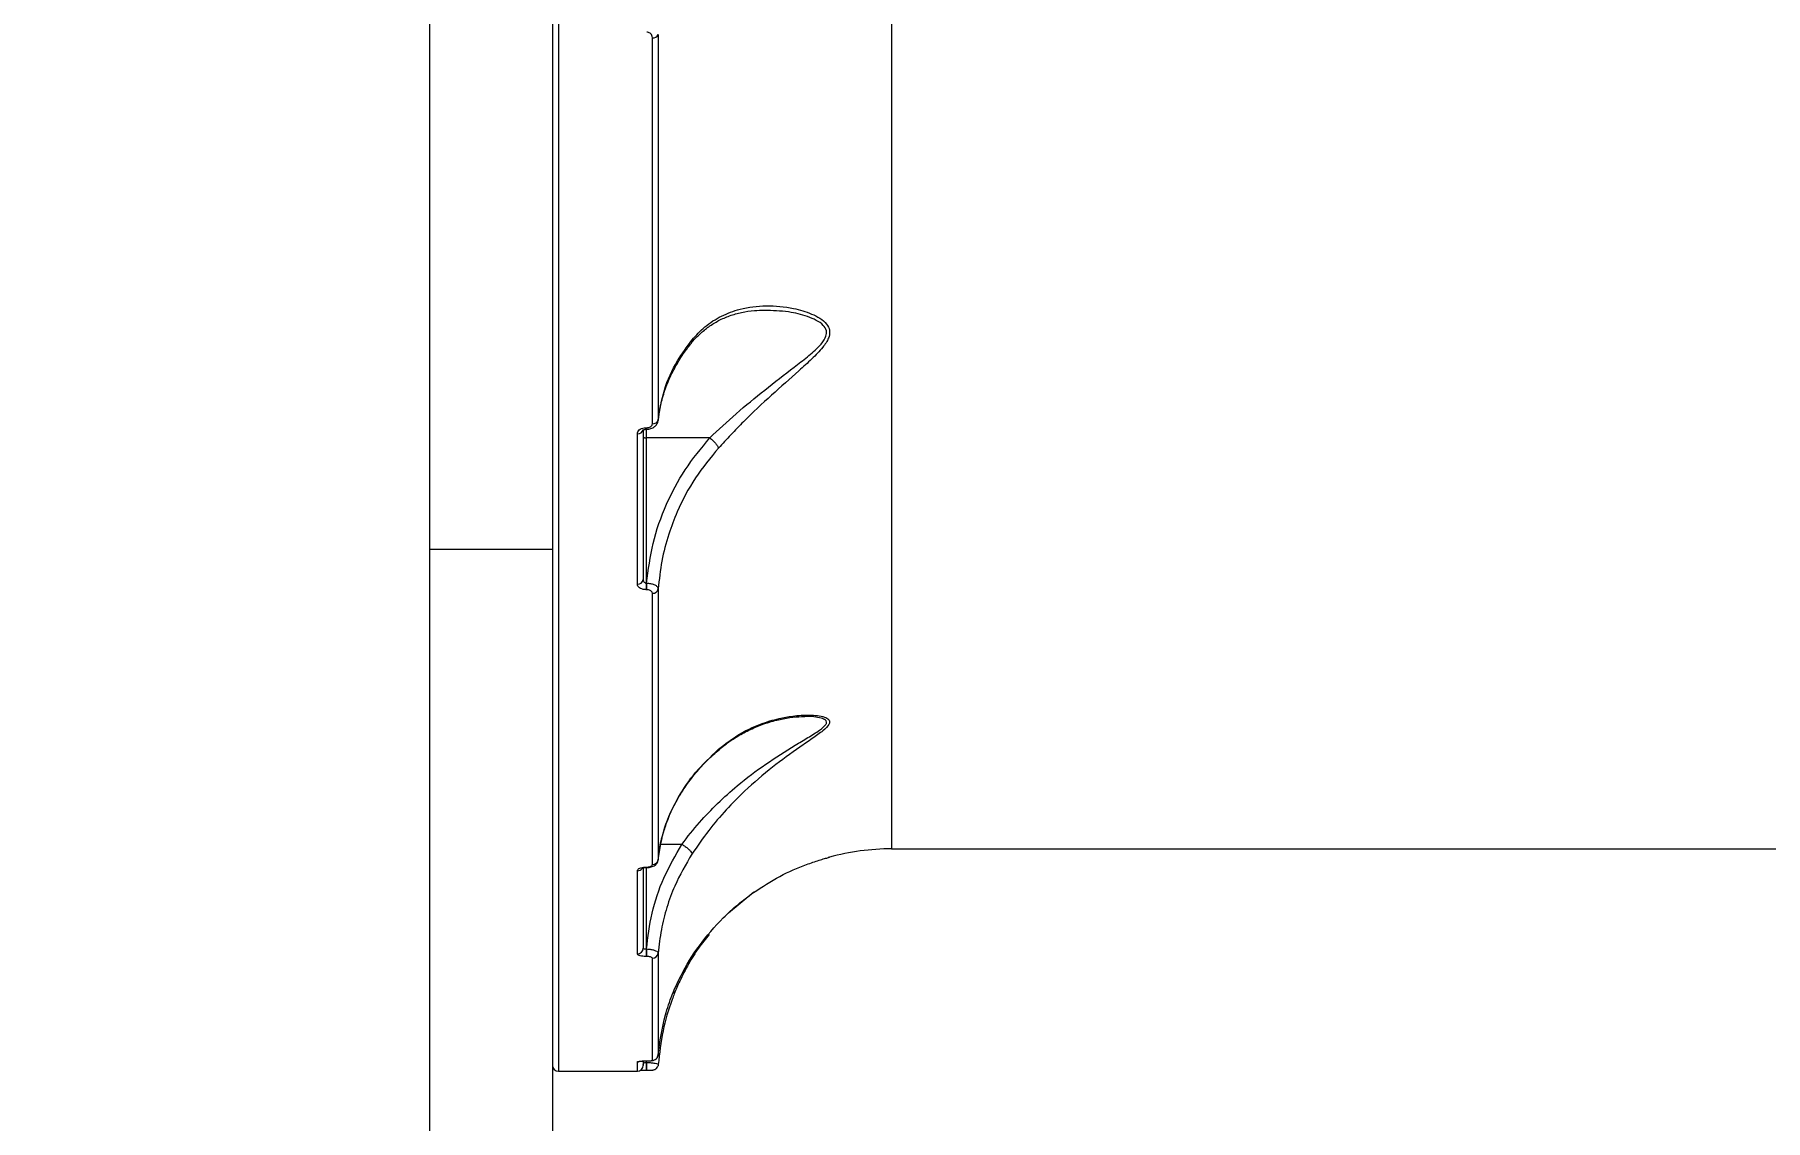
# Model space of a CAD drawing. Header units: millimetres. Extents: x -8327 to 9087, y -6583 to 5996.
# Drawn here: x -1374.5 to -1078.8, y -2635.5 to -2449.9 of the extents above; entities that cross this region are included whole.
import ezdxf

# ---------------------------------------------------------------- set-up
doc = ezdxf.new("R2010")
doc.units = ezdxf.units.MM
for name, color, linetype in [('DIKOM_ОБЪЕКТ', 7, 'Continuous'), ('DIKOM_РАЗМЕР_ЗОНА', 7, 'Continuous'), ('DIKOM_РАЗМЕР_ОБЪЕКТА', 7, 'Continuous')]:
    doc.layers.add(name, color=color, linetype=linetype)
doc.styles.add('style1', font='arial.ttf', dxfattribs={"width": 0.8})
doc.dimstyles.new('1-50', dxfattribs={"dimtxt": 300, "dimasz": 200, "dimexe": 100, "dimexo": 0, "dimgap": 100, "dimtad": 1, "dimtxsty": 'style1', "dimcen": 200, "dimclrd": 7, "dimclre": 7, "dimclrt": 7, "dimadec": 1, "dimazin": 2, "dimtfac": 1, "dimtmove": 0, "dimatfit": 2, "dimfxl": 0, "dimlwd": 25, "dimlwe": 18, "dimarcsym": 0})

# ---------------------------------------------------------------- blocks, each defined once
blk = doc.blocks.new('*D9')
at = {"layer": 'Defpoints', "color": 0, "transparency": 16777216}
for p in [(7087.37, 843.9), (-4957.59, 227.93), (7087.37, -4838.64)]:
    blk.add_point(p, dxfattribs=at)
at = {"layer": 'DIKOM_РАЗМЕР_ОБЪЕКТА', "color": 7, "lineweight": 18, "transparency": 16777216}
for p, q in [((7087.37, 843.9), (7087.37, -4938.64)), ((-4957.59, 227.93), (-4957.59, -4938.64))]:
    blk.add_line(p, q, dxfattribs=at)
at = {"layer": 'DIKOM_РАЗМЕР_ОБЪЕКТА', "color": 7, "lineweight": 25, "transparency": 16777216}
blk.add_line((-4757.59, -4838.64), (6887.37, -4838.64), dxfattribs=at)
at = {"layer": 'DIKOM_РАЗМЕР_ОБЪЕКТА', "color": 7, "transparency": 16777216}
for points in [[(-4757.59, -4805.31), (-4757.59, -4871.97), (-4957.59, -4838.64)], [(6887.37, -4805.31), (6887.37, -4871.97), (7087.37, -4838.64)]]:
    blk.add_solid(points, dxfattribs=at)
at = {"layer": 'DIKOM_РАЗМЕР_ОБЪЕКТА', "color": 7, "transparency": 16777216, "insert": (4098.94, -4585.47), "char_height": 300, "attachment_point": 5, "style": 'style1'}
blk.add_mtext('12040', dxfattribs=at)
blk = doc.blocks.new('*D10')
at = {"layer": 'Defpoints', "color": 0, "transparency": 16777216}
for p in [(-465.57, 4500.84), (-6842.48, -4044.98), (-465.57, -4044.98)]:
    blk.add_point(p, dxfattribs=at)
at = {"layer": 'DIKOM_РАЗМЕР_ОБЪЕКТА', "color": 7, "lineweight": 18, "transparency": 16777216}
for p, q in [((-465.57, 4500.84), (-6942.48, 4500.84)), ((-465.57, -4044.98), (-6942.48, -4044.98))]:
    blk.add_line(p, q, dxfattribs=at)
at = {"layer": 'DIKOM_РАЗМЕР_ОБЪЕКТА', "color": 7, "lineweight": 25, "transparency": 16777216}
blk.add_line((-6842.48, 4300.84), (-6842.48, -3844.98), dxfattribs=at)
at = {"layer": 'DIKOM_РАЗМЕР_ОБЪЕКТА', "color": 7, "transparency": 16777216}
for points in [[(-6875.82, 4300.84), (-6809.15, 4300.84), (-6842.48, 4500.84)], [(-6875.82, -3844.98), (-6809.15, -3844.98), (-6842.48, -4044.98)]]:
    blk.add_solid(points, dxfattribs=at)
at = {"layer": 'DIKOM_РАЗМЕР_ОБЪЕКТА', "color": 7, "transparency": 16777216, "insert": (-7095.66, 227.93), "char_height": 300, "attachment_point": 5, "rotation": 90, "style": 'style1'}
blk.add_mtext('8550', dxfattribs=at)
blk = doc.blocks.new('*D11')
at = {"layer": 'Defpoints', "color": 0, "transparency": 16777216}
for p in [(-800.04, 5995.67), (-7876.63, -5539.81), (-800.04, -5539.81)]:
    blk.add_point(p, dxfattribs=at)
at = {"layer": 'DIKOM_РАЗМЕР_ЗОНА', "color": 7, "lineweight": 18, "transparency": 16777216}
for p, q in [((-800.04, 5995.67), (-7976.63, 5995.67)), ((-800.04, -5539.81), (-7976.63, -5539.81))]:
    blk.add_line(p, q, dxfattribs=at)
at = {"layer": 'DIKOM_РАЗМЕР_ЗОНА', "color": 7, "lineweight": 25, "transparency": 16777216}
blk.add_line((-7876.63, 5795.67), (-7876.63, -5339.81), dxfattribs=at)
at = {"layer": 'DIKOM_РАЗМЕР_ЗОНА', "color": 7, "transparency": 16777216}
for points in [[(-7909.96, 5795.67), (-7843.29, 5795.67), (-7876.63, 5995.67)], [(-7909.96, -5339.81), (-7843.29, -5339.81), (-7876.63, -5539.81)]]:
    blk.add_solid(points, dxfattribs=at)
at = {"layer": 'DIKOM_РАЗМЕР_ЗОНА', "color": 7, "transparency": 16777216, "insert": (-8129.8, 227.93), "char_height": 300, "attachment_point": 5, "rotation": 90, "style": 'style1'}
blk.add_mtext('11550', dxfattribs=at)
blk = doc.blocks.new('*D12')
at = {"layer": 'Defpoints', "color": 0, "transparency": 16777216}
for p in [(-6501.58, 227.93), (9087.37, 227.93), (9087.37, -6483.3)]:
    blk.add_point(p, dxfattribs=at)
at = {"layer": 'DIKOM_РАЗМЕР_ЗОНА', "color": 7, "lineweight": 18, "transparency": 16777216}
for p, q in [((-6501.58, 227.93), (-6501.58, -6583.3)), ((9087.37, 227.93), (9087.37, -6583.3))]:
    blk.add_line(p, q, dxfattribs=at)
at = {"layer": 'DIKOM_РАЗМЕР_ЗОНА', "color": 7, "lineweight": 25, "transparency": 16777216}
blk.add_line((-6301.58, -6483.3), (8887.37, -6483.3), dxfattribs=at)
at = {"layer": 'DIKOM_РАЗМЕР_ЗОНА', "color": 7, "transparency": 16777216}
for points in [[(-6301.58, -6449.97), (-6301.58, -6516.64), (-6501.58, -6483.3)], [(8887.37, -6449.97), (8887.37, -6516.64), (9087.37, -6483.3)]]:
    blk.add_solid(points, dxfattribs=at)
at = {"layer": 'DIKOM_РАЗМЕР_ЗОНА', "color": 7, "transparency": 16777216, "insert": (2981.2, -6230.13), "char_height": 300, "attachment_point": 5, "style": 'style1'}
blk.add_mtext('15500', dxfattribs=at)

msp = doc.modelspace()

# ---------------------------------------------------------------- linework, layer by layer
at = {"layer": 'DIKOM_ОБЪЕКТ', "color": 7, "linetype": 'Continuous', "lineweight": 15}
for p, q in [((-1307.039, -1876.293), (-1307.039, -2537.85)), ((-1286.039, -1876.293), (-1286.039, -2537.85)), ((-1285.039, -2208.074), (-1285.039, -2627.071)), ((-1228.089, -2268.919), (-1228.089, -2589.072)), ((-1268.979, -2516.421), (-1268.979, -2450.444)), ((-1267.982, -2449.907), (-1267.982, -2515.739)), ((-1267.932, -2515.834), (-1267.856, -2515.176)), ((-1271.539, -2543.833), (-1271.539, -2518.113)), ((-1270.539, -2517.372), (-1270.539, -2543.032)), ((-1270.039, -2517.1), (-1269.984, -2517.1)), ((-1270.039, -2517.362), (-1270.039, -2517.1)), ((-1270.039, -2517.362), (-1269.984, -2517.362)), ((-1270.039, -2517.371), (-1270.039, -2518.842)), ((-1259.152, -2518.842), (-1270.039, -2518.842)), ((-1270.039, -2518.842), (-1270.039, -2543.643)), ((-1269.984, -2517.362), (-1269.984, -2517.1)), ((-1307.039, -2537.85), (-1286.039, -2537.85)), ((-1307.039, -2537.85), (-1307.039, -2643.888)), ((-1286.039, -2537.85), (-1286.039, -2643.888)), ((-1270.039, -2543.643), (-1269.96, -2543.643)), ((-1270.039, -2543.643), (-1270.039, -2544.773)), ((-1269.96, -2544.773), (-1270.039, -2544.773)), ((-1269.96, -2543.643), (-1269.96, -2544.773)), ((-1268.979, -2591.771), (-1268.979, -2545.383)), ((-1267.982, -2544.637), (-1267.982, -2590.922)), ((-1263.925, -2588.301), (-1267.554, -2588.301)), ((-1228.089, -2589.072), (-857.989, -2589.072)), ((-1271.539, -2607.01), (-1271.539, -2592.809)), ((-1270.539, -2592.44), (-1270.539, -2606.057)), ((-1270.039, -2592.182), (-1269.96, -2592.182)), ((-1270.039, -2592.265), (-1270.039, -2592.182)), ((-1270.039, -2592.265), (-1269.96, -2592.265)), ((-1270.039, -2592.265), (-1270.039, -2606.183)), ((-1269.96, -2592.265), (-1269.96, -2592.182)), ((-1251.63, -2596.489), (-1255.953, -2600.04)), ((-1270.039, -2606.183), (-1269.984, -2606.183)), ((-1270.039, -2606.183), (-1270.039, -2607.467)), ((-1269.984, -2607.467), (-1270.039, -2607.467)), ((-1269.984, -2606.183), (-1269.984, -2607.467)), ((-1268.979, -2625.199), (-1268.979, -2607.769)), ((-1267.982, -2606.885), (-1267.982, -2624.276)), ((-1271.539, -2627.071), (-1271.539, -2625.475)), ((-1270.539, -2625.493), (-1270.539, -2626.072)), ((-1270.039, -2625.309), (-1269.936, -2625.309)), ((-1270.039, -2625.313), (-1270.039, -2625.309)), ((-1270.039, -2625.313), (-1269.936, -2625.313)), ((-1270.039, -2625.314), (-1270.039, -2625.568)), ((-1270.039, -2625.568), (-1270.007, -2625.568)), ((-1270.039, -2625.568), (-1270.039, -2626.903)), ((-1270.007, -2625.568), (-1269.971, -2625.315)), ((-1270.007, -2625.568), (-1270.007, -2626.903)), ((-1269.936, -2625.313), (-1269.936, -2625.309)), ((-1285.039, -2627.071), (-1271.539, -2627.071)), ((-1270.039, -2626.903), (-1270.007, -2626.903))]:
    msp.add_line(p, q, dxfattribs=at)
at = {"layer": 'DIKOM_ОБЪЕКТ', "color": 7, "linetype": 'Continuous', "lineweight": 15, "flags": 128}
for points in [[(-1270.539, -2518.68), (-1270.53, -2518.711), (-1270.501, -2518.742), (-1270.455, -2518.77), (-1270.393, -2518.794), (-1270.317, -2518.815), (-1270.231, -2518.829), (-1270.137, -2518.839), (-1270.039, -2518.842)], [(-1267.982, -2625.944), (-1268.013, -2626.128), (-1268.072, -2626.29)]]:
    msp.add_lwpolyline(points, dxfattribs=at)
at = {"layer": 'DIKOM_ОБЪЕКТ', "color": 7, "linetype": 'Continuous', "lineweight": 15}
for centre, radius, start, end in [((-1268.83, -2449.528), 0.928, 260.70447, 335.91011), ((-1268.876, -2515.502), 0.925, 263.59711, 345.18126), ((-1271.426, -2517.22), 0.9, 262.79607, 350.24988), ((-1271.45, -2542.92), 0.917, 264.41871, 353.03074), ((-1268.9, -2544.449), 0.937, 265.15959, 348.47055), ((-1228.089, -2629.072), 40, 90, 105.40224), ((-1271.528, -2591.78), 1.029, 269.39328, 322.16022), ((-1268.943, -2590.803), 0.968, 267.85894, 352.95675), ((-1271.516, -2606.033), 0.977, 268.63398, 358.56757), ((-1268.959, -2606.787), 0.982, 268.81644, 354.29402), ((-1285.039, -2626.072), 1, 180, 270), ((-1271.54, -2624.47), 1.005, 270.01687, 294.47725), ((-1271.539, -2626.072), 1, 270, 0), ((-1268.977, -2624.201), 0.998, 269.88747, 355.66089)]:
    msp.add_arc(centre, radius, start, end, dxfattribs=at)
for points, knots in [([(-1268.979, -2450.444), (-1268.996, -2450.305), (-1269.024, -2450.059), (-1269.229, -2449.762), (-1269.486, -2449.57), (-1269.736, -2449.487), (-1269.89, -2449.48), (-1269.936, -2449.478)], [0, 0, 0, 0, 0.30262819, 0.53470446, 0.7255247, 0.91716041, 1, 1, 1, 1]), ([(-1262.312, -2502.634), (-1262.258, -2502.563), (-1261.802, -2501.953), (-1260.814, -2500.994), (-1259.323, -2499.759), (-1257.635, -2498.733), (-1255.772, -2497.914), (-1253.716, -2497.353), (-1251.719, -2497.026), (-1250.404, -2497.019), (-1249.838, -2497.016)], [0, 0, 0, 0, 0.01648323, 0.14099479, 0.27367017, 0.41507005, 0.56438203, 0.71963461, 0.87911138, 1, 1, 1, 1]), ([(-1262.215, -2502.107), (-1261.499, -2501.322), (-1259.962, -2499.637), (-1257.173, -2497.903), (-1253.666, -2496.607), (-1249.499, -2496.095), (-1245.313, -2496.494), (-1242.22, -2497.398), (-1240.322, -2498.356), (-1239.192, -2499.263), (-1238.752, -2500.114), (-1238.649, -2500.933), (-1238.843, -2501.926), (-1239.926, -2503.528), (-1241.727, -2505.359), (-1244.673, -2508.028), (-1248.659, -2511.52), (-1252.582, -2515.23), (-1255.59, -2518.292), (-1256.975, -2519.802), (-1257.671, -2520.561)], [0, 0, 0, 0, 0.0590567, 0.1267727, 0.1965315, 0.2899977, 0.3861952, 0.4527705, 0.4864332, 0.5209074, 0.5489157, 0.5542511, 0.5800468, 0.615212, 0.6617362, 0.7094925, 0.80614, 0.9056055, 0.952556, 1, 1, 1, 1]), ([(-1259.149, -2518.843), (-1259.149, -2518.842), (-1257.753, -2517.446), (-1254.634, -2514.62), (-1249.754, -2510.575), (-1245.595, -2507.421), (-1242.454, -2504.971), (-1240.565, -2503.338), (-1239.389, -2501.877), (-1239.177, -2500.972), (-1239.286, -2500.241), (-1239.761, -2499.485), (-1240.943, -2498.698), (-1242.937, -2497.877), (-1245.951, -2497.14), (-1248.461, -2497.076), (-1249.849, -2497.042)], [0, 0, 0, 0, 0.0000236, 0.1384126, 0.2804698, 0.4262325, 0.493218, 0.5613197, 0.6094188, 0.6436063, 0.6506675, 0.6882193, 0.7352066, 0.7840639, 0.8806197, 1, 1, 1, 1]), ([(-1267.982, -2515.739), (-1267.703, -2514.036), (-1267.139, -2510.585), (-1265.061, -2505.99), (-1263.074, -2503.279), (-1262.215, -2502.107)], [0, 0, 0, 0, 0.355867, 0.7214818, 1, 1, 1, 1]), ([(-1267.856, -2515.176), (-1267.825, -2514.872), (-1267.706, -2513.694), (-1267.177, -2511.66), (-1266.275, -2509.093), (-1265.038, -2506.586), (-1263.719, -2504.416), (-1262.694, -2503.137), (-1262.286, -2502.628)], [0, 0, 0, 0, 0.0691865, 0.2674268, 0.4669327, 0.6671413, 0.8674587, 1, 1, 1, 1]), ([(-1262.215, -2502.107), (-1262.215, -2502.134), (-1262.216, -2502.236), (-1262.24, -2502.409), (-1262.328, -2502.51), (-1262.374, -2502.562)], [0, 0, 0, 0, 0.1435204, 0.562311, 1, 1, 1, 1]), ([(-1269.985, -2517.362), (-1269.985, -2517.362), (-1269.727, -2517.362), (-1269.22, -2517.283), (-1268.59, -2516.954), (-1268.176, -2516.479), (-1267.976, -2516.03), (-1268.001, -2515.767), (-1268.008, -2515.694)], [0, 0, 0, 0, 0.0003198, 0.2599539, 0.5046256, 0.7217257, 0.922706, 1, 1, 1, 1]), ([(-1269.984, -2517.1), (-1269.91, -2517.097), (-1269.722, -2517.089), (-1269.44, -2517.006), (-1269.185, -2516.853), (-1269.013, -2516.65), (-1268.991, -2516.497), (-1268.979, -2516.421)], [0, 0, 0, 0, 0.1422536, 0.3570232, 0.5715745, 0.7857549, 1, 1, 1, 1]), ([(-1271.539, -2518.113), (-1271.523, -2517.999), (-1271.49, -2517.772), (-1271.231, -2517.468), (-1270.85, -2517.239), (-1270.428, -2517.118), (-1270.15, -2517.105), (-1270.039, -2517.1)], [0, 0, 0, 0, 0.21506184, 0.42992457, 0.64471648, 0.85917511, 1, 1, 1, 1]), ([(-1270.574, -2517.514), (-1270.575, -2517.513), (-1270.576, -2517.513), (-1270.51, -2517.464), (-1270.393, -2517.413), (-1270.23, -2517.37), (-1270.102, -2517.366), (-1270.039, -2517.363)], [0, 0, 0, 0, 0.189011, 0.3909107, 0.5816682, 0.7926543, 1, 1, 1, 1]), ([(-1269.96, -2543.643), (-1269.669, -2541.368), (-1269.08, -2536.76), (-1266.76, -2530.25), (-1263.542, -2524.131), (-1260.627, -2520.619), (-1259.152, -2518.842)], [0, 0, 0, 0, 0.25165879, 0.50986403, 0.75187556, 1, 1, 1, 1]), ([(-1259.152, -2518.842), (-1259.151, -2518.842), (-1259.151, -2518.842), (-1259.15, -2518.842), (-1259.149, -2518.842), (-1259.149, -2518.843)], [0, 0, 0, 0, 0.5185069, 0.8722449, 1, 1, 1, 1]), ([(-1259.149, -2518.843), (-1258.979, -2518.989), (-1258.639, -2519.281), (-1258.185, -2519.763), (-1257.88, -2520.16), (-1257.729, -2520.417), (-1257.686, -2520.524), (-1257.671, -2520.561)], [0, 0, 0, 0, 0.2488102, 0.4975539, 0.74639, 0.9126742, 1, 1, 1, 1]), ([(-1257.671, -2520.561), (-1259.043, -2522.229), (-1261.821, -2525.608), (-1264.488, -2530.681), (-1266.303, -2535.478), (-1267.467, -2539.885), (-1267.81, -2543.046), (-1267.982, -2544.637)], [0, 0, 0, 0, 0.2398807, 0.4858728, 0.6394174, 0.8185443, 1, 1, 1, 1]), ([(-1270.539, -2543.032), (-1270.534, -2543.103), (-1270.522, -2543.241), (-1270.433, -2543.427), (-1270.31, -2543.559), (-1270.197, -2543.616), (-1270.112, -2543.639), (-1270.069, -2543.641), (-1270.039, -2543.643)], [0, 0, 0, 0, 0.25539118, 0.4987854, 0.71663506, 0.86175312, 0.90693043, 1, 1, 1, 1]), ([(-1270.039, -2544.773), (-1270.126, -2544.77), (-1270.383, -2544.762), (-1270.801, -2544.665), (-1271.207, -2544.454), (-1271.486, -2544.163), (-1271.522, -2543.943), (-1271.539, -2543.833)], [0, 0, 0, 0, 0.10826879, 0.32043795, 0.54309396, 0.77157491, 1, 1, 1, 1]), ([(-1269.96, -2543.643), (-1269.843, -2543.65), (-1269.507, -2543.67), (-1268.964, -2543.785), (-1268.431, -2544.01), (-1268.06, -2544.308), (-1268.008, -2544.527), (-1267.982, -2544.637)], [0, 0, 0, 0, 0.11318749, 0.325945, 0.54798206, 0.77545114, 1, 1, 1, 1]), ([(-1268.979, -2545.383), (-1268.991, -2545.312), (-1269.014, -2545.169), (-1269.196, -2544.98), (-1269.461, -2544.844), (-1269.733, -2544.78), (-1269.901, -2544.775), (-1269.96, -2544.773)], [0, 0, 0, 0, 0.2288132, 0.4578121, 0.6784778, 0.888322, 1, 1, 1, 1]), ([(-1263.918, -2588.303), (-1263.918, -2588.302), (-1263.002, -2587.02), (-1261.053, -2584.613), (-1257.838, -2581.247), (-1254.053, -2577.861), (-1249.576, -2574.481), (-1245.459, -2571.88), (-1242.365, -2570.04), (-1240.462, -2568.878), (-1239.464, -2568.059), (-1239.184, -2567.527), (-1239.213, -2567.273), (-1239.497, -2566.956), (-1240.14, -2566.674), (-1241.391, -2566.5), (-1242.362, -2566.413), (-1242.906, -2566.451), (-1242.923, -2566.452)], [0, 0, 0, 0, 0.0000492, 0.113395, 0.2167824, 0.3226765, 0.4689901, 0.6190557, 0.686976, 0.7560366, 0.8111126, 0.8229738, 0.8536425, 0.8628287, 0.9028281, 0.9500643, 0.9984158, 1, 1, 1, 1]), ([(-1257.671, -2572.039), (-1256.498, -2571.133), (-1253.941, -2569.159), (-1249.621, -2567.292), (-1245.545, -2566.337), (-1242.564, -2566.15), (-1240.741, -2566.264), (-1239.555, -2566.505), (-1238.748, -2566.93), (-1238.631, -2567.415), (-1238.918, -2568.058), (-1239.825, -2568.936), (-1241.643, -2570.226), (-1244.543, -2572.205), (-1248.494, -2575.048), (-1252.753, -2578.683), (-1256.398, -2582.375), (-1259.503, -2585.992), (-1261.287, -2588.598), (-1262.215, -2589.952)], [0, 0, 0, 0, 0.0790212, 0.1721802, 0.2680575, 0.3287281, 0.361057, 0.3938981, 0.4223314, 0.4513185, 0.4599416, 0.4989918, 0.5446031, 0.5914335, 0.6876193, 0.7865794, 0.8546756, 0.924442, 1, 1, 1, 1]), ([(-1257.795, -2572.328), (-1257.409, -2571.991), (-1256.397, -2571.107), (-1254.633, -2569.925), (-1252.493, -2568.739), (-1250.181, -2567.772), (-1247.797, -2567.053), (-1245.531, -2566.621), (-1243.916, -2566.451), (-1243.108, -2566.46), (-1242.921, -2566.462)], [0, 0, 0, 0, 0.0842161, 0.2205498, 0.3651123, 0.5171235, 0.6771525, 0.8240086, 0.9590938, 1, 1, 1, 1]), ([(-1267.982, -2590.922), (-1267.698, -2589.115), (-1267.12, -2585.451), (-1264.804, -2580.432), (-1261.701, -2575.87), (-1259.025, -2573.326), (-1257.671, -2572.039)], [0, 0, 0, 0, 0.262567, 0.5326611, 0.7636516, 1, 1, 1, 1]), ([(-1267.031, -2586.166), (-1266.804, -2585.439), (-1266.296, -2583.812), (-1265.139, -2581.357), (-1263.651, -2578.826), (-1261.873, -2576.42), (-1259.95, -2574.233), (-1258.495, -2572.92), (-1257.819, -2572.31)], [0, 0, 0, 0, 0.144223, 0.3228032, 0.5003832, 0.6752047, 0.8490213, 1, 1, 1, 1]), ([(-1257.671, -2572.039), (-1257.685, -2572.08), (-1257.721, -2572.183), (-1257.793, -2572.252), (-1257.836, -2572.293)], [0, 0, 0, 0, 0.3970522, 1, 1, 1, 1]), ([(-1267.951, -2590.967), (-1267.907, -2590.451), (-1267.783, -2589.016), (-1267.457, -2587.409), (-1267.09, -2586.339), (-1267.031, -2586.166)], [0, 0, 0, 0, 0.3196714, 0.889818, 1, 1, 1, 1]), ([(-1269.984, -2606.183), (-1269.729, -2604.138), (-1269.212, -2599.998), (-1267.181, -2593.929), (-1265.017, -2590.189), (-1263.925, -2588.301)], [0, 0, 0, 0, 0.3257364, 0.65968, 1, 1, 1, 1]), ([(-1262.215, -2589.952), (-1263.264, -2591.75), (-1264.973, -2594.676), (-1266.551, -2599.076), (-1267.543, -2602.906), (-1267.834, -2605.542), (-1267.982, -2606.885)], [0, 0, 0, 0, 0.3422124, 0.5572626, 0.7745997, 1, 1, 1, 1]), ([(-1263.925, -2588.301), (-1263.923, -2588.301), (-1263.921, -2588.301), (-1263.919, -2588.302), (-1263.918, -2588.303)], [0, 0, 0, 0, 0.6390194, 1, 1, 1, 1]), ([(-1263.918, -2588.303), (-1263.726, -2588.421), (-1263.342, -2588.657), (-1262.832, -2589.065), (-1262.444, -2589.455), (-1262.26, -2589.738), (-1262.215, -2589.887), (-1262.215, -2589.939), (-1262.215, -2589.952)], [0, 0, 0, 0, 0.2127579, 0.4254243, 0.6381144, 0.8508097, 0.9619082, 1, 1, 1, 1]), ([(-1251.697, -2596.529), (-1250.201, -2595.559), (-1247.168, -2593.594), (-1243.295, -2591.949), (-1240.773, -2591.094), (-1239.513, -2590.723), (-1238.828, -2590.537), (-1238.578, -2590.472), (-1238.823, -2590.537), (-1238.924, -2590.564)], [0, 0, 0, 0, 0.2775908, 0.5625892, 0.7137436, 0.7903378, 0.8693491, 0.9455054, 1, 1, 1, 1]), ([(-1271.539, -2592.809), (-1271.529, -2592.753), (-1271.506, -2592.629), (-1271.303, -2592.451), (-1270.964, -2592.302), (-1270.528, -2592.201), (-1270.202, -2592.188), (-1270.039, -2592.182)], [0, 0, 0, 0, 0.1741815, 0.3896244, 0.595825, 0.7978718, 1, 1, 1, 1]), ([(-1270.755, -2592.39), (-1270.756, -2592.391), (-1270.766, -2592.398), (-1270.726, -2592.374), (-1270.631, -2592.339), (-1270.455, -2592.297), (-1270.245, -2592.268), (-1270.099, -2592.268), (-1270.039, -2592.269)], [0, 0, 0, 0, 0.0116899, 0.1902358, 0.3682571, 0.5947589, 0.8346855, 1, 1, 1, 1]), ([(-1269.96, -2592.26), (-1269.919, -2592.261), (-1269.651, -2592.27), (-1269.118, -2592.18), (-1268.545, -2591.94), (-1268.16, -2591.528), (-1267.988, -2591.174), (-1267.998, -2590.962), (-1268.001, -2590.904)], [0, 0, 0, 0, 0.0433251, 0.2847435, 0.5764707, 0.7634713, 0.9348986, 1, 1, 1, 1]), ([(-1269.96, -2592.182), (-1269.852, -2592.178), (-1269.638, -2592.169), (-1269.351, -2592.103), (-1269.131, -2592.005), (-1269.001, -2591.889), (-1268.986, -2591.807), (-1268.979, -2591.771)], [0, 0, 0, 0, 0.2040068, 0.4080127, 0.6135116, 0.8265208, 1, 1, 1, 1]), ([(-1267.982, -2624.276), (-1267.673, -2621.987), (-1267.205, -2618.526), (-1265.64, -2614.019), (-1263.838, -2610.026), (-1261.08, -2605.541), (-1257.667, -2601.559), (-1254.449, -2598.582), (-1252.614, -2597.213), (-1251.697, -2596.529)], [0, 0, 0, 0, 0.2227125, 0.3367323, 0.4507498, 0.6310057, 0.8132767, 0.9066504, 1, 1, 1, 1]), ([(-1259.3, -2603.712), (-1259.905, -2604.467), (-1261.172, -2606.047), (-1262.844, -2608.765), (-1264.23, -2611.418), (-1264.93, -2613.115), (-1265.224, -2613.827)], [0, 0, 0, 0, 0.24788241, 0.51919178, 0.79838204, 1, 1, 1, 1]), ([(-1270.039, -2607.467), (-1270.15, -2607.464), (-1270.428, -2607.459), (-1270.85, -2607.404), (-1271.231, -2607.301), (-1271.49, -2607.165), (-1271.523, -2607.061), (-1271.539, -2607.01)], [0, 0, 0, 0, 0.1408174, 0.3553037, 0.5700307, 0.7849482, 1, 1, 1, 1]), ([(-1270.539, -2606.057), (-1270.534, -2606.072), (-1270.523, -2606.1), (-1270.437, -2606.138), (-1270.31, -2606.166), (-1270.169, -2606.18), (-1270.076, -2606.182), (-1270.039, -2606.183)], [0, 0, 0, 0, 0.21503766, 0.43014306, 0.64484363, 0.85942483, 1, 1, 1, 1]), ([(-1269.984, -2606.183), (-1269.836, -2606.191), (-1269.462, -2606.211), (-1268.898, -2606.307), (-1268.391, -2606.468), (-1268.048, -2606.669), (-1268.004, -2606.813), (-1267.982, -2606.885)], [0, 0, 0, 0, 0.1423726, 0.3572353, 0.5716693, 0.7857185, 1, 1, 1, 1]), ([(-1268.979, -2607.769), (-1268.991, -2607.735), (-1269.013, -2607.667), (-1269.185, -2607.577), (-1269.44, -2607.508), (-1269.722, -2607.472), (-1269.91, -2607.468), (-1269.984, -2607.467)], [0, 0, 0, 0, 0.2143011, 0.4284194, 0.6429983, 0.857736, 1, 1, 1, 1]), ([(-1265.224, -2613.827), (-1265.351, -2614.158), (-1266.148, -2616.236), (-1267.334, -2620.247), (-1267.763, -2624.02), (-1267.982, -2625.944)], [0, 0, 0, 0, 0.0849876, 0.5334672, 1, 1, 1, 1]), ([(-1265.224, -2613.827), (-1265.22, -2613.818), (-1265.194, -2613.749), (-1265.192, -2613.641), (-1265.305, -2613.515), (-1265.336, -2613.479)], [0, 0, 0, 0, 0.0927213, 0.7478691, 1, 1, 1, 1]), ([(-1271.539, -2625.475), (-1271.539, -2625.472), (-1271.536, -2625.451), (-1271.452, -2625.411), (-1271.199, -2625.367), (-1270.866, -2625.334), (-1270.476, -2625.313), (-1270.185, -2625.31), (-1270.039, -2625.309)], [0, 0, 0, 0, 0.0392298, 0.2872338, 0.4951828, 0.671038, 0.835294, 1, 1, 1, 1]), ([(-1271.164, -2625.382), (-1271.164, -2625.382), (-1271.162, -2625.381), (-1271.068, -2625.364), (-1270.854, -2625.341), (-1270.509, -2625.32), (-1270.167, -2625.312), (-1269.98, -2625.314), (-1269.92, -2625.315)], [0, 0, 0, 0, 0.07420708, 0.22653305, 0.44341472, 0.69488022, 0.90095904, 1, 1, 1, 1]), ([(-1270.539, -2625.946), (-1270.534, -2625.901), (-1270.522, -2625.815), (-1270.431, -2625.7), (-1270.306, -2625.619), (-1270.19, -2625.584), (-1270.109, -2625.57), (-1270.065, -2625.569), (-1270.039, -2625.568)], [0, 0, 0, 0, 0.2685923, 0.5228635, 0.7427139, 0.8691434, 0.9241874, 1, 1, 1, 1]), ([(-1270.007, -2625.568), (-1269.906, -2625.572), (-1269.571, -2625.583), (-1269.008, -2625.629), (-1268.439, -2625.717), (-1268.049, -2625.829), (-1268.004, -2625.906), (-1267.982, -2625.944)], [0, 0, 0, 0, 0.09424, 0.3122748, 0.5411633, 0.7714006, 1, 1, 1, 1]), ([(-1270.007, -2626.903), (-1269.898, -2626.903), (-1269.662, -2626.902), (-1269.328, -2626.896), (-1269.088, -2626.888), (-1268.948, -2626.879), (-1268.839, -2626.866), (-1268.696, -2626.836), (-1268.493, -2626.758), (-1268.248, -2626.587), (-1268.134, -2626.394), (-1268.072, -2626.29)], [0, 0, 0, 0, 0.1257492, 0.2731002, 0.4362135, 0.5414591, 0.6054899, 0.6583201, 0.7410776, 0.8602453, 1, 1, 1, 1]), ([(-1269.936, -2625.313), (-1269.92, -2625.313), (-1269.777, -2625.314), (-1269.5, -2625.305), (-1269.132, -2625.278), (-1268.874, -2625.24), (-1268.591, -2625.151), (-1268.327, -2624.992), (-1268.111, -2624.732), (-1267.991, -2624.478), (-1267.996, -2624.315), (-1267.997, -2624.274)], [0, 0, 0, 0, 0.0169234, 0.1536423, 0.2948177, 0.4840819, 0.5892066, 0.7106162, 0.8262617, 0.9555372, 1, 1, 1, 1]), ([(-1269.936, -2625.309), (-1269.842, -2625.308), (-1269.653, -2625.306), (-1269.401, -2625.293), (-1269.191, -2625.272), (-1269.034, -2625.242), (-1268.982, -2625.216), (-1268.98, -2625.201), (-1268.979, -2625.199)], [0, 0, 0, 0, 0.1672979, 0.3344325, 0.5090686, 0.7130634, 0.9577324, 1, 1, 1, 1]), ([(-1271.068, -2626.916), (-1270.959, -2626.913), (-1270.723, -2626.907), (-1270.319, -2626.903), (-1270.065, -2626.904), (-1269.988, -2626.904)], [0, 0, 0, 0, 0.3734806, 0.810571, 1, 1, 1, 1])]:
    msp.add_open_spline(points, degree=3, knots=knots, dxfattribs=at)

# ---------------------------------------------------------------- dimensions: what is measured, and where the dimension line sits
at = {"layer": 'DIKOM_РАЗМЕР_ЗОНА'}
dim = msp.add_linear_dim(base=(-7876.626, -5539.809), p1=(-800.039, 5995.666), p2=(-800.039, -5539.809), angle=90, text='11550', dimstyle='1-50', dxfattribs=at)
dim.commit()
dim.dimension.update_dxf_attribs({"geometry": '*D11', "text_midpoint": (-7876.626, 227.928), "dimtype": 160})
dim = msp.add_linear_dim(base=(9087.366, -6483.303), p1=(-6501.585, 227.929), p2=(9087.366, 227.928), text='15500', dimstyle='1-50', dxfattribs=at)
dim.commit()
dim.dimension.update_dxf_attribs({"geometry": '*D12', "text_midpoint": (2981.198, -6483.303), "dimtype": 160})
at = {"layer": 'DIKOM_РАЗМЕР_ОБЪЕКТА'}
dim = msp.add_linear_dim(base=(-6842.485, -4044.984), p1=(-465.572, 4500.841), p2=(-465.572, -4044.984), angle=90, text='8550', dimstyle='1-50', dxfattribs=at)
dim.commit()
dim.dimension.update_dxf_attribs({"geometry": '*D10', "text_midpoint": (-6842.485, 227.928), "dimtype": 160})
dim = msp.add_linear_dim(base=(7087.366, -4838.641), p1=(-4957.594, 227.929), p2=(7087.366, 843.902), text='12040', dimstyle='1-50', dxfattribs=at)
dim.commit()
dim.dimension.update_dxf_attribs({"geometry": '*D9', "text_midpoint": (4098.945, -4838.641), "dimtype": 160})

doc.saveas('drawing.dxf')
